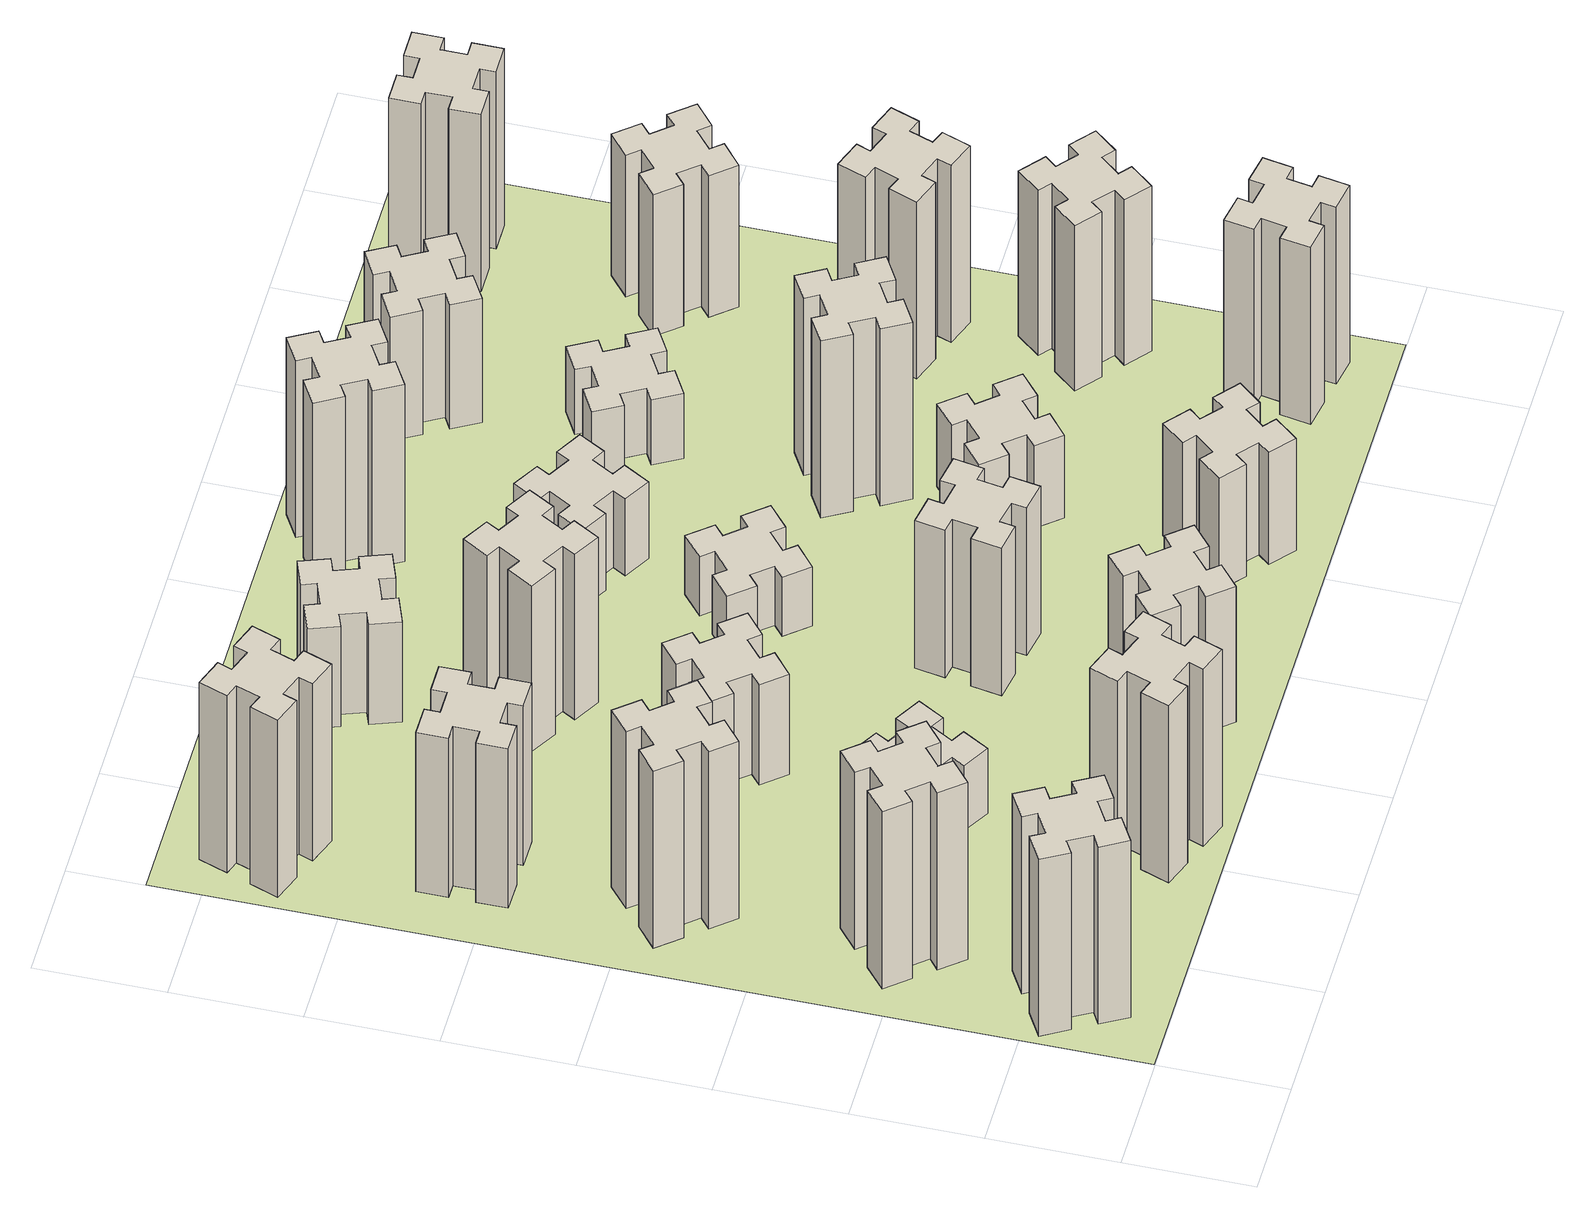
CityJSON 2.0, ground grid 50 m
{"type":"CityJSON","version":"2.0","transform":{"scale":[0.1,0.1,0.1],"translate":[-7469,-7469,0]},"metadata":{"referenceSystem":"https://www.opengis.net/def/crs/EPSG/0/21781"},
"CityObjects":{
"building1":{"type":"Building","attributes":{"class":"1000","function":"1000","usage":"1000","yearOfConstruction":2016,"roofType":"1000","measuredHeight":90,"storeysAboveGround":30,"storeysBelowGround":0},"geometry":[{"type":"Solid","lod":"1","boundaries":[[[[0,1,2,3,4,5,6,7,8,9,10,11,12,13,14,15,16,17,18,19]],[[17,16,20,21]],[[16,15,22,20]],[[15,14,23,22]],[[14,13,24,23]],[[13,12,25,24]],[[12,11,26,25]],[[11,10,27,26]],[[10,9,28,27]],[[9,8,29,28]],[[8,7,30,29]],[[7,6,31,30]],[[6,5,32,31]],[[5,4,33,32]],[[4,3,34,33]],[[3,2,35,34]],[[2,1,36,35]],[[1,0,37,36]],[[0,19,38,37]],[[19,18,39,38]],[[18,17,21,39]],[[24,25,26,27,28,29,30,31,32,33,34,35,36,37,38,39,21,20,22,23]]]]}]},
"building2":{"type":"Building","attributes":{"class":"1000","function":"1000","usage":"1000","yearOfConstruction":2016,"roofType":"1000","measuredHeight":90,"storeysAboveGround":30,"storeysBelowGround":0},"geometry":[{"type":"Solid","lod":"1","boundaries":[[[[40,41,42,43,44,45,46,47,48,49,50,51,52,53,54,55,56,57,58,59]],[[57,56,60,61]],[[56,55,62,60]],[[55,54,63,62]],[[54,53,64,63]],[[53,52,65,64]],[[52,51,66,65]],[[51,50,67,66]],[[50,49,68,67]],[[49,48,69,68]],[[48,47,70,69]],[[47,46,71,70]],[[46,45,72,71]],[[45,44,73,72]],[[44,43,74,73]],[[43,42,75,74]],[[42,41,76,75]],[[41,40,77,76]],[[40,59,78,77]],[[59,58,79,78]],[[58,57,61,79]],[[64,65,66,67,68,69,70,71,72,73,74,75,76,77,78,79,61,60,62,63]]]]}]},
"building3":{"type":"Building","attributes":{"class":"1000","function":"1000","usage":"1000","yearOfConstruction":2016,"roofType":"1000","measuredHeight":90,"storeysAboveGround":30,"storeysBelowGround":0},"geometry":[{"type":"Solid","lod":"1","boundaries":[[[[80,81,82,83,84,85,86,87,88,89,90,91,92,93,94,95,96,97,98,99]],[[97,96,100,101]],[[96,95,102,100]],[[95,94,103,102]],[[94,93,104,103]],[[93,92,105,104]],[[92,91,106,105]],[[91,90,107,106]],[[90,89,108,107]],[[89,88,109,108]],[[88,87,110,109]],[[87,86,111,110]],[[86,85,112,111]],[[85,84,113,112]],[[84,83,114,113]],[[83,82,115,114]],[[82,81,116,115]],[[81,80,117,116]],[[80,99,118,117]],[[99,98,119,118]],[[98,97,101,119]],[[104,105,106,107,108,109,110,111,112,113,114,115,116,117,118,119,101,100,102,103]]]]}]},
"building4":{"type":"Building","attributes":{"class":"1000","function":"1000","usage":"1000","yearOfConstruction":2016,"roofType":"1000","measuredHeight":81,"storeysAboveGround":30,"storeysBelowGround":0},"geometry":[{"type":"Solid","lod":"1","boundaries":[[[[120,121,122,123,124,125,126,127,128,129,130,131,132,133,134,135,136,137,138,139]],[[137,136,140,141]],[[136,135,142,140]],[[135,134,143,142]],[[134,133,144,143]],[[133,132,145,144]],[[132,131,146,145]],[[131,130,147,146]],[[130,129,148,147]],[[129,128,149,148]],[[128,127,150,149]],[[127,126,151,150]],[[126,125,152,151]],[[125,124,153,152]],[[124,123,154,153]],[[123,122,155,154]],[[122,121,156,155]],[[121,120,157,156]],[[120,139,158,157]],[[139,138,159,158]],[[138,137,141,159]],[[144,145,146,147,148,149,150,151,152,153,154,155,156,157,158,159,141,140,142,143]]]]}]},
"building5":{"type":"Building","attributes":{"class":"1000","function":"1000","usage":"1000","yearOfConstruction":2016,"roofType":"1000","measuredHeight":90,"storeysAboveGround":30,"storeysBelowGround":0},"geometry":[{"type":"Solid","lod":"1","boundaries":[[[[160,161,162,163,164,165,166,167,168,169,170,171,172,173,174,175,176,177,178,179]],[[177,176,180,181]],[[176,175,182,180]],[[175,174,183,182]],[[174,173,184,183]],[[173,172,185,184]],[[172,171,186,185]],[[171,170,187,186]],[[170,169,188,187]],[[169,168,189,188]],[[168,167,190,189]],[[167,166,191,190]],[[166,165,192,191]],[[165,164,193,192]],[[164,163,194,193]],[[163,162,195,194]],[[162,161,196,195]],[[161,160,197,196]],[[160,179,198,197]],[[179,178,199,198]],[[178,177,181,199]],[[184,185,186,187,188,189,190,191,192,193,194,195,196,197,198,199,181,180,182,183]]]]}]},
"building6":{"type":"Building","attributes":{"class":"1000","function":"1000","usage":"1000","yearOfConstruction":2016,"roofType":"1000","measuredHeight":90,"storeysAboveGround":30,"storeysBelowGround":0},"geometry":[{"type":"Solid","lod":"1","boundaries":[[[[200,201,202,203,204,205,206,207,208,209,210,211,212,213,214,215,216,217,218,219]],[[217,216,220,221]],[[216,215,222,220]],[[215,214,223,222]],[[214,213,224,223]],[[213,212,225,224]],[[212,211,226,225]],[[211,210,227,226]],[[210,209,228,227]],[[209,208,229,228]],[[208,207,230,229]],[[207,206,231,230]],[[206,205,232,231]],[[205,204,233,232]],[[204,203,234,233]],[[203,202,235,234]],[[202,201,236,235]],[[201,200,237,236]],[[200,219,238,237]],[[219,218,239,238]],[[218,217,221,239]],[[224,225,226,227,228,229,230,231,232,233,234,235,236,237,238,239,221,220,222,223]]]]}]},
"building7":{"type":"Building","attributes":{"class":"1000","function":"1000","usage":"1000","yearOfConstruction":2016,"roofType":"1000","measuredHeight":33,"storeysAboveGround":30,"storeysBelowGround":0},"geometry":[{"type":"Solid","lod":"1","boundaries":[[[[240,241,242,243,244,245,246,247,248,249,250,251,252,253,254,255,256,257,258,259]],[[257,256,260,261]],[[256,255,262,260]],[[255,254,263,262]],[[254,253,264,263]],[[253,252,265,264]],[[252,251,266,265]],[[251,250,267,266]],[[250,249,268,267]],[[249,248,269,268]],[[248,247,270,269]],[[247,246,271,270]],[[246,245,272,271]],[[245,244,273,272]],[[244,243,274,273]],[[243,242,275,274]],[[242,241,276,275]],[[241,240,277,276]],[[240,259,278,277]],[[259,258,279,278]],[[258,257,261,279]],[[264,265,266,267,268,269,270,271,272,273,274,275,276,277,278,279,261,260,262,263]]]]}]},
"building8":{"type":"Building","attributes":{"class":"1000","function":"1000","usage":"1000","yearOfConstruction":2016,"roofType":"1000","measuredHeight":51,"storeysAboveGround":30,"storeysBelowGround":0},"geometry":[{"type":"Solid","lod":"1","boundaries":[[[[280,281,282,283,284,285,286,287,288,289,290,291,292,293,294,295,296,297,298,299]],[[297,296,300,301]],[[296,295,302,300]],[[295,294,303,302]],[[294,293,304,303]],[[293,292,305,304]],[[292,291,306,305]],[[291,290,307,306]],[[290,289,308,307]],[[289,288,309,308]],[[288,287,310,309]],[[287,286,311,310]],[[286,285,312,311]],[[285,284,313,312]],[[284,283,314,313]],[[283,282,315,314]],[[282,281,316,315]],[[281,280,317,316]],[[280,299,318,317]],[[299,298,319,318]],[[298,297,301,319]],[[304,305,306,307,308,309,310,311,312,313,314,315,316,317,318,319,301,300,302,303]]]]}]},
"building9":{"type":"Building","attributes":{"class":"1000","function":"1000","usage":"1000","yearOfConstruction":2016,"roofType":"1000","measuredHeight":69,"storeysAboveGround":30,"storeysBelowGround":0},"geometry":[{"type":"Solid","lod":"1","boundaries":[[[[320,321,322,323,324,325,326,327,328,329,330,331,332,333,334,335,336,337,338,339]],[[337,336,340,341]],[[336,335,342,340]],[[335,334,343,342]],[[334,333,344,343]],[[333,332,345,344]],[[332,331,346,345]],[[331,330,347,346]],[[330,329,348,347]],[[329,328,349,348]],[[328,327,350,349]],[[327,326,351,350]],[[326,325,352,351]],[[325,324,353,352]],[[324,323,354,353]],[[323,322,355,354]],[[322,321,356,355]],[[321,320,357,356]],[[320,339,358,357]],[[339,338,359,358]],[[338,337,341,359]],[[344,345,346,347,348,349,350,351,352,353,354,355,356,357,358,359,341,340,342,343]]]]}]},
"building10":{"type":"Building","attributes":{"class":"1000","function":"1000","usage":"1000","yearOfConstruction":2016,"roofType":"1000","measuredHeight":84,"storeysAboveGround":30,"storeysBelowGround":0},"geometry":[{"type":"Solid","lod":"1","boundaries":[[[[360,361,362,363,364,365,366,367,368,369,370,371,372,373,374,375,376,377,378,379]],[[377,376,380,381]],[[376,375,382,380]],[[375,374,383,382]],[[374,373,384,383]],[[373,372,385,384]],[[372,371,386,385]],[[371,370,387,386]],[[370,369,388,387]],[[369,368,389,388]],[[368,367,390,389]],[[367,366,391,390]],[[366,365,392,391]],[[365,364,393,392]],[[364,363,394,393]],[[363,362,395,394]],[[362,361,396,395]],[[361,360,397,396]],[[360,379,398,397]],[[379,378,399,398]],[[378,377,381,399]],[[384,385,386,387,388,389,390,391,392,393,394,395,396,397,398,399,381,380,382,383]]]]}]},
"building11":{"type":"Building","attributes":{"class":"1000","function":"1000","usage":"1000","yearOfConstruction":2016,"roofType":"1000","measuredHeight":51,"storeysAboveGround":30,"storeysBelowGround":0},"geometry":[{"type":"Solid","lod":"1","boundaries":[[[[400,401,402,403,404,405,406,407,408,409,410,411,412,413,414,415,416,417,418,419]],[[417,416,420,421]],[[416,415,422,420]],[[415,414,423,422]],[[414,413,424,423]],[[413,412,425,424]],[[412,411,426,425]],[[411,410,427,426]],[[410,409,428,427]],[[409,408,429,428]],[[408,407,430,429]],[[407,406,431,430]],[[406,405,432,431]],[[405,404,433,432]],[[404,403,434,433]],[[403,402,435,434]],[[402,401,436,435]],[[401,400,437,436]],[[400,419,438,437]],[[419,418,439,438]],[[418,417,421,439]],[[424,425,426,427,428,429,430,431,432,433,434,435,436,437,438,439,421,420,422,423]]]]}]},
"building12":{"type":"Building","attributes":{"class":"1000","function":"1000","usage":"1000","yearOfConstruction":2016,"roofType":"1000","measuredHeight":75,"storeysAboveGround":30,"storeysBelowGround":0},"geometry":[{"type":"Solid","lod":"1","boundaries":[[[[440,441,442,443,444,445,446,447,448,449,450,451,452,453,454,455,456,457,458,459]],[[457,456,460,461]],[[456,455,462,460]],[[455,454,463,462]],[[454,453,464,463]],[[453,452,465,464]],[[452,451,466,465]],[[451,450,467,466]],[[450,449,468,467]],[[449,448,469,468]],[[448,447,470,469]],[[447,446,471,470]],[[446,445,472,471]],[[445,444,473,472]],[[444,443,474,473]],[[443,442,475,474]],[[442,441,476,475]],[[441,440,477,476]],[[440,459,478,477]],[[459,458,479,478]],[[458,457,461,479]],[[464,465,466,467,468,469,470,471,472,473,474,475,476,477,478,479,461,460,462,463]]]]}]},
"building13":{"type":"Building","attributes":{"class":"1000","function":"1000","usage":"1000","yearOfConstruction":2016,"roofType":"1000","measuredHeight":30,"storeysAboveGround":30,"storeysBelowGround":0},"geometry":[{"type":"Solid","lod":"1","boundaries":[[[[480,481,482,483,484,485,486,487,488,489,490,491,492,493,494,495,496,497,498,499]],[[497,496,500,501]],[[496,495,502,500]],[[495,494,503,502]],[[494,493,504,503]],[[493,492,505,504]],[[492,491,506,505]],[[491,490,507,506]],[[490,489,508,507]],[[489,488,509,508]],[[488,487,510,509]],[[487,486,511,510]],[[486,485,512,511]],[[485,484,513,512]],[[484,483,514,513]],[[483,482,515,514]],[[482,481,516,515]],[[481,480,517,516]],[[480,499,518,517]],[[499,498,519,518]],[[498,497,501,519]],[[504,505,506,507,508,509,510,511,512,513,514,515,516,517,518,519,501,500,502,503]]]]}]},
"building14":{"type":"Building","attributes":{"class":"1000","function":"1000","usage":"1000","yearOfConstruction":2016,"roofType":"1000","measuredHeight":57,"storeysAboveGround":30,"storeysBelowGround":0},"geometry":[{"type":"Solid","lod":"1","boundaries":[[[[520,521,522,523,524,525,526,527,528,529,530,531,532,533,534,535,536,537,538,539]],[[537,536,540,541]],[[536,535,542,540]],[[535,534,543,542]],[[534,533,544,543]],[[533,532,545,544]],[[532,531,546,545]],[[531,530,547,546]],[[530,529,548,547]],[[529,528,549,548]],[[528,527,550,549]],[[527,526,551,550]],[[526,525,552,551]],[[525,524,553,552]],[[524,523,554,553]],[[523,522,555,554]],[[522,521,556,555]],[[521,520,557,556]],[[520,539,558,557]],[[539,538,559,558]],[[538,537,541,559]],[[544,545,546,547,548,549,550,551,552,553,554,555,556,557,558,559,541,540,542,543]]]]}]},
"building15":{"type":"Building","attributes":{"class":"1000","function":"1000","usage":"1000","yearOfConstruction":2016,"roofType":"1000","measuredHeight":39,"storeysAboveGround":30,"storeysBelowGround":0},"geometry":[{"type":"Solid","lod":"1","boundaries":[[[[560,561,562,563,564,565,566,567,568,569,570,571,572,573,574,575,576,577,578,579]],[[577,576,580,581]],[[576,575,582,580]],[[575,574,583,582]],[[574,573,584,583]],[[573,572,585,584]],[[572,571,586,585]],[[571,570,587,586]],[[570,569,588,587]],[[569,568,589,588]],[[568,567,590,589]],[[567,566,591,590]],[[566,565,592,591]],[[565,564,593,592]],[[564,563,594,593]],[[563,562,595,594]],[[562,561,596,595]],[[561,560,597,596]],[[560,579,598,597]],[[579,578,599,598]],[[578,577,581,599]],[[584,585,586,587,588,589,590,591,592,593,594,595,596,597,598,599,581,580,582,583]]]]}]},
"building16":{"type":"Building","attributes":{"class":"1000","function":"1000","usage":"1000","yearOfConstruction":2016,"roofType":"1000","measuredHeight":90,"storeysAboveGround":30,"storeysBelowGround":0},"geometry":[{"type":"Solid","lod":"1","boundaries":[[[[600,601,602,603,604,605,606,607,608,609,610,611,612,613,614,615,616,617,618,619]],[[617,616,620,621]],[[616,615,622,620]],[[615,614,623,622]],[[614,613,624,623]],[[613,612,625,624]],[[612,611,626,625]],[[611,610,627,626]],[[610,609,628,627]],[[609,608,629,628]],[[608,607,630,629]],[[607,606,631,630]],[[606,605,632,631]],[[605,604,633,632]],[[604,603,634,633]],[[603,602,635,634]],[[602,601,636,635]],[[601,600,637,636]],[[600,619,638,637]],[[619,618,639,638]],[[618,617,621,639]],[[624,625,626,627,628,629,630,631,632,633,634,635,636,637,638,639,621,620,622,623]]]]}]},
"building17":{"type":"Building","attributes":{"class":"1000","function":"1000","usage":"1000","yearOfConstruction":2016,"roofType":"1000","measuredHeight":42,"storeysAboveGround":30,"storeysBelowGround":0},"geometry":[{"type":"Solid","lod":"1","boundaries":[[[[640,641,642,643,644,645,646,647,648,649,650,651,652,653,654,655,656,657,658,659]],[[657,656,660,661]],[[656,655,662,660]],[[655,654,663,662]],[[654,653,664,663]],[[653,652,665,664]],[[652,651,666,665]],[[651,650,667,666]],[[650,649,668,667]],[[649,648,669,668]],[[648,647,670,669]],[[647,646,671,670]],[[646,645,672,671]],[[645,644,673,672]],[[644,643,674,673]],[[643,642,675,674]],[[642,641,676,675]],[[641,640,677,676]],[[640,659,678,677]],[[659,658,679,678]],[[658,657,661,679]],[[664,665,666,667,668,669,670,671,672,673,674,675,676,677,678,679,661,660,662,663]]]]}]},
"building18":{"type":"Building","attributes":{"class":"1000","function":"1000","usage":"1000","yearOfConstruction":2016,"roofType":"1000","measuredHeight":90,"storeysAboveGround":30,"storeysBelowGround":0},"geometry":[{"type":"Solid","lod":"1","boundaries":[[[[680,681,682,683,684,685,686,687,688,689,690,691,692,693,694,695,696,697,698,699]],[[697,696,700,701]],[[696,695,702,700]],[[695,694,703,702]],[[694,693,704,703]],[[693,692,705,704]],[[692,691,706,705]],[[691,690,707,706]],[[690,689,708,707]],[[689,688,709,708]],[[688,687,710,709]],[[687,686,711,710]],[[686,685,712,711]],[[685,684,713,712]],[[684,683,714,713]],[[683,682,715,714]],[[682,681,716,715]],[[681,680,717,716]],[[680,699,718,717]],[[699,698,719,718]],[[698,697,701,719]],[[704,705,706,707,708,709,710,711,712,713,714,715,716,717,718,719,701,700,702,703]]]]}]},
"building19":{"type":"Building","attributes":{"class":"1000","function":"1000","usage":"1000","yearOfConstruction":2016,"roofType":"1000","measuredHeight":33,"storeysAboveGround":30,"storeysBelowGround":0},"geometry":[{"type":"Solid","lod":"1","boundaries":[[[[720,721,722,723,724,725,726,727,728,729,730,731,732,733,734,735,736,737,738,739]],[[737,736,740,741]],[[736,735,742,740]],[[735,734,743,742]],[[734,733,744,743]],[[733,732,745,744]],[[732,731,746,745]],[[731,730,747,746]],[[730,729,748,747]],[[729,728,749,748]],[[728,727,750,749]],[[727,726,751,750]],[[726,725,752,751]],[[725,724,753,752]],[[724,723,754,753]],[[723,722,755,754]],[[722,721,756,755]],[[721,720,757,756]],[[720,739,758,757]],[[739,738,759,758]],[[738,737,741,759]],[[744,745,746,747,748,749,750,751,752,753,754,755,756,757,758,759,741,740,742,743]]]]}]},
"building20":{"type":"Building","attributes":{"class":"1000","function":"1000","usage":"1000","yearOfConstruction":2016,"roofType":"1000","measuredHeight":90,"storeysAboveGround":30,"storeysBelowGround":0},"geometry":[{"type":"Solid","lod":"1","boundaries":[[[[760,761,762,763,764,765,766,767,768,769,770,771,772,773,774,775,776,777,778,779]],[[777,776,780,781]],[[776,775,782,780]],[[775,774,783,782]],[[774,773,784,783]],[[773,772,785,784]],[[772,771,786,785]],[[771,770,787,786]],[[770,769,788,787]],[[769,768,789,788]],[[768,767,790,789]],[[767,766,791,790]],[[766,765,792,791]],[[765,764,793,792]],[[764,763,794,793]],[[763,762,795,794]],[[762,761,796,795]],[[761,760,797,796]],[[760,779,798,797]],[[779,778,799,798]],[[778,777,781,799]],[[784,785,786,787,788,789,790,791,792,793,794,795,796,797,798,799,781,780,782,783]]]]}]},
"building21":{"type":"Building","attributes":{"class":"1000","function":"1000","usage":"1000","yearOfConstruction":2016,"roofType":"1000","measuredHeight":63,"storeysAboveGround":30,"storeysBelowGround":0},"geometry":[{"type":"Solid","lod":"1","boundaries":[[[[800,801,802,803,804,805,806,807,808,809,810,811,812,813,814,815,816,817,818,819]],[[817,816,820,821]],[[816,815,822,820]],[[815,814,823,822]],[[814,813,824,823]],[[813,812,825,824]],[[812,811,826,825]],[[811,810,827,826]],[[810,809,828,827]],[[809,808,829,828]],[[808,807,830,829]],[[807,806,831,830]],[[806,805,832,831]],[[805,804,833,832]],[[804,803,834,833]],[[803,802,835,834]],[[802,801,836,835]],[[801,800,837,836]],[[800,819,838,837]],[[819,818,839,838]],[[818,817,821,839]],[[824,825,826,827,828,829,830,831,832,833,834,835,836,837,838,839,821,820,822,823]]]]}]},
"building22":{"type":"Building","attributes":{"class":"1000","function":"1000","usage":"1000","yearOfConstruction":2016,"roofType":"1000","measuredHeight":84,"storeysAboveGround":30,"storeysBelowGround":0},"geometry":[{"type":"Solid","lod":"1","boundaries":[[[[840,841,842,843,844,845,846,847,848,849,850,851,852,853,854,855,856,857,858,859]],[[857,856,860,861]],[[856,855,862,860]],[[855,854,863,862]],[[854,853,864,863]],[[853,852,865,864]],[[852,851,866,865]],[[851,850,867,866]],[[850,849,868,867]],[[849,848,869,868]],[[848,847,870,869]],[[847,846,871,870]],[[846,845,872,871]],[[845,844,873,872]],[[844,843,874,873]],[[843,842,875,874]],[[842,841,876,875]],[[841,840,877,876]],[[840,859,878,877]],[[859,858,879,878]],[[858,857,861,879]],[[864,865,866,867,868,869,870,871,872,873,874,875,876,877,878,879,861,860,862,863]]]]}]},
"building23":{"type":"Building","attributes":{"class":"1000","function":"1000","usage":"1000","yearOfConstruction":2016,"roofType":"1000","measuredHeight":90,"storeysAboveGround":30,"storeysBelowGround":0},"geometry":[{"type":"Solid","lod":"1","boundaries":[[[[880,881,882,883,884,885,886,887,888,889,890,891,892,893,894,895,896,897,898,899]],[[897,896,900,901]],[[896,895,902,900]],[[895,894,903,902]],[[894,893,904,903]],[[893,892,905,904]],[[892,891,906,905]],[[891,890,907,906]],[[890,889,908,907]],[[889,888,909,908]],[[888,887,910,909]],[[887,886,911,910]],[[886,885,912,911]],[[885,884,913,912]],[[884,883,914,913]],[[883,882,915,914]],[[882,881,916,915]],[[881,880,917,916]],[[880,899,918,917]],[[899,898,919,918]],[[898,897,901,919]],[[904,905,906,907,908,909,910,911,912,913,914,915,916,917,918,919,901,900,902,903]]]]}]},
"building24":{"type":"Building","attributes":{"class":"1000","function":"1000","usage":"1000","yearOfConstruction":2016,"roofType":"1000","measuredHeight":72,"storeysAboveGround":30,"storeysBelowGround":0},"geometry":[{"type":"Solid","lod":"1","boundaries":[[[[920,921,922,923,924,925,926,927,928,929,930,931,932,933,934,935,936,937,938,939]],[[937,936,940,941]],[[936,935,942,940]],[[935,934,943,942]],[[934,933,944,943]],[[933,932,945,944]],[[932,931,946,945]],[[931,930,947,946]],[[930,929,948,947]],[[929,928,949,948]],[[928,927,950,949]],[[927,926,951,950]],[[926,925,952,951]],[[925,924,953,952]],[[924,923,954,953]],[[923,922,955,954]],[[922,921,956,955]],[[921,920,957,956]],[[920,939,958,957]],[[939,938,959,958]],[[938,937,941,959]],[[944,945,946,947,948,949,950,951,952,953,954,955,956,957,958,959,941,940,942,943]]]]}]},
"building25":{"type":"Building","attributes":{"class":"1000","function":"1000","usage":"1000","yearOfConstruction":2016,"roofType":"1000","measuredHeight":90,"storeysAboveGround":30,"storeysBelowGround":0},"geometry":[{"type":"Solid","lod":"1","boundaries":[[[[960,961,962,963,964,965,966,967,968,969,970,971,972,973,974,975,976,977,978,979]],[[977,976,980,981]],[[976,975,982,980]],[[975,974,983,982]],[[974,973,984,983]],[[973,972,985,984]],[[972,971,986,985]],[[971,970,987,986]],[[970,969,988,987]],[[969,968,989,988]],[[968,967,990,989]],[[967,966,991,990]],[[966,965,992,991]],[[965,964,993,992]],[[964,963,994,993]],[[963,962,995,994]],[[962,961,996,995]],[[961,960,997,996]],[[960,979,998,997]],[[979,978,999,998]],[[978,977,981,999]],[[984,985,986,987,988,989,990,991,992,993,994,995,996,997,998,999,981,980,982,983]]]]}]},
"landuse1":{"type":"LandUse","attributes":{"name":"plot1","function":"1010"},"geometry":[{"type":"MultiSurface","lod":"1","boundaries":[[[1000,1001,1002,1003]]]}]}
},
"vertices":[
[287,255,0],[374,305,0],[404,253,0],[508,313,0],[448,417,0],[396,387,0],[346,474,0],[398,504,0],[338,608,0],[234,548,0],[264,496,0],[177,446,0],[147,498,0],[43,438,0],[103,334,0],[155,364,0],[205,277,0],[153,247,0],[213,143,0],[317,203,0],[205,277,900],[153,247,900],[155,364,900],[103,334,900],[43,438,900],[147,498,900],[177,446,900],[264,496,900],[234,548,900],[338,608,900],[398,504,900],[346,474,900],[396,387,900],[448,417,900],[508,313,900],[404,253,900],[374,305,900],[287,255,900],[317,203,900],[213,143,900],
[492,1048,0],[427,1124,0],[473,1163,0],[396,1255,0],[304,1178,0],[343,1132,0],[266,1067,0],[228,1113,0],[136,1036,0],[213,944,0],[259,983,0],[323,906,0],[277,868,0],[354,776,0],[446,853,0],[408,899,0],[484,963,0],[523,917,0],[615,994,0],[538,1086,0],[484,963,900],[523,917,900],[408,899,900],[446,853,900],[354,776,900],[277,868,900],[323,906,900],[259,983,900],[213,944,900],[136,1036,900],[228,1113,900],[266,1067,900],[343,1132,900],[304,1178,900],[396,1255,900],[473,1163,900],[427,1124,900],[492,1048,900],[538,1086,900],[615,994,900],
[492,1888,0],[427,1964,0],[473,2003,0],[396,2095,0],[304,2018,0],[343,1972,0],[266,1907,0],[228,1953,0],[136,1876,0],[213,1784,0],[259,1823,0],[323,1746,0],[277,1708,0],[354,1616,0],[446,1693,0],[408,1739,0],[484,1803,0],[523,1757,0],[615,1834,0],[538,1926,0],[484,1803,900],[523,1757,900],[408,1739,900],[446,1693,900],[354,1616,900],[277,1708,900],[323,1746,900],[259,1823,900],[213,1784,900],[136,1876,900],[228,1953,900],[266,1907,900],[343,1972,900],[304,2018,900],[396,2095,900],[473,2003,900],[427,1964,900],[492,1888,900],[538,1926,900],[615,1834,900],
[485,2545,0],[485,2645,0],[545,2645,0],[545,2765,0],[425,2765,0],[425,2705,0],[325,2705,0],[325,2765,0],[205,2765,0],[205,2645,0],[265,2645,0],[265,2545,0],[205,2545,0],[205,2425,0],[325,2425,0],[325,2485,0],[425,2485,0],[425,2425,0],[545,2425,0],[545,2545,0],[425,2485,810],[425,2425,810],[325,2485,810],[325,2425,810],[205,2425,810],[205,2545,810],[265,2545,810],[265,2645,810],[205,2645,810],[205,2765,810],[325,2765,810],[325,2705,810],[425,2705,810],[425,2765,810],[545,2765,810],[545,2645,810],[485,2645,810],[485,2545,810],[545,2545,810],[545,2425,810],
[1029,360,0],[995,266,0],[939,287,0],[897,174,0],[1010,133,0],[1031,189,0],[1125,155,0],[1104,99,0],[1217,57,0],[1258,170,0],[1202,191,0],[1236,285,0],[1292,264,0],[1333,377,0],[1220,418,0],[1200,362,0],[1106,396,0],[1127,452,0],[1014,493,0],[973,380,0],[1106,396,900],[1127,452,900],[1200,362,900],[1220,418,900],[1333,377,900],[1292,264,900],[1236,285,900],[1202,191,900],[1258,170,900],[1217,57,900],[1104,99,900],[1125,155,900],[1031,189,900],[1010,133,900],[897,174,900],[939,287,900],[995,266,900],[1029,360,900],[973,380,900],[1014,493,900],
[189,3420,0],[155,3326,0],[99,3347,0],[57,3234,0],[170,3193,0],[191,3249,0],[285,3215,0],[264,3159,0],[377,3117,0],[418,3230,0],[362,3251,0],[396,3345,0],[452,3324,0],[493,3437,0],[380,3478,0],[360,3422,0],[266,3456,0],[287,3512,0],[174,3553,0],[133,3440,0],[266,3456,900],[287,3512,900],[360,3422,900],[380,3478,900],[493,3437,900],[452,3324,900],[396,3345,900],[362,3251,900],[418,3230,900],[377,3117,900],[264,3159,900],[285,3215,900],[191,3249,900],[170,3193,900],[57,3234,900],[99,3347,900],[155,3326,900],[189,3420,900],[133,3440,900],[174,3553,900],
[1086,1017,0],[1136,1104,0],[1188,1074,0],[1248,1178,0],[1144,1238,0],[1114,1186,0],[1027,1236,0],[1057,1288,0],[953,1348,0],[893,1244,0],[945,1214,0],[895,1127,0],[843,1157,0],[783,1053,0],[887,993,0],[917,1045,0],[1004,995,0],[974,943,0],[1078,883,0],[1138,987,0],[1004,995,330],[974,943,330],[917,1045,330],[887,993,330],[783,1053,330],[843,1157,330],[895,1127,330],[945,1214,330],[893,1244,330],[953,1348,330],[1057,1288,330],[1027,1236,330],[1114,1186,330],[1144,1238,330],[1248,1178,330],[1188,1074,330],[1136,1104,330],[1086,1017,330],[1138,987,330],[1078,883,330],
[1083,1972,0],[1006,1907,0],[968,1953,0],[876,1876,0],[953,1784,0],[999,1823,0],[1063,1746,0],[1017,1708,0],[1094,1616,0],[1186,1693,0],[1148,1739,0],[1224,1803,0],[1263,1757,0],[1355,1834,0],[1278,1926,0],[1232,1888,0],[1167,1964,0],[1213,2003,0],[1136,2095,0],[1044,2018,0],[1167,1964,510],[1213,2003,510],[1232,1888,510],[1278,1926,510],[1355,1834,510],[1263,1757,510],[1224,1803,510],[1148,1739,510],[1186,1693,510],[1094,1616,510],[1017,1708,510],[1063,1746,510],[999,1823,510],[953,1784,510],[876,1876,510],[968,1953,510],[1006,1907,510],[1083,1972,510],[1044,2018,510],[1136,2095,510],
[1639,343,0],[1703,266,0],[1657,228,0],[1734,136,0],[1826,213,0],[1788,259,0],[1864,323,0],[1903,277,0],[1995,354,0],[1918,446,0],[1872,408,0],[1807,484,0],[1853,523,0],[1776,615,0],[1684,538,0],[1723,492,0],[1646,427,0],[1608,473,0],[1516,396,0],[1593,304,0],[1646,427,690],[1608,473,690],[1723,492,690],[1684,538,690],[1776,615,690],[1853,523,690],[1807,484,690],[1872,408,690],[1918,446,690],[1995,354,690],[1903,277,690],[1864,323,690],[1788,259,690],[1826,213,690],[1734,136,690],[1657,228,690],[1703,266,690],[1639,343,690],[1593,304,690],[1516,396,690],
[1314,2666,0],[1227,2716,0],[1257,2768,0],[1153,2828,0],[1093,2724,0],[1145,2694,0],[1095,2607,0],[1043,2637,0],[983,2533,0],[1087,2473,0],[1117,2525,0],[1204,2475,0],[1174,2423,0],[1278,2363,0],[1338,2467,0],[1286,2497,0],[1336,2584,0],[1388,2554,0],[1448,2658,0],[1344,2718,0],[1336,2584,840],[1388,2554,840],[1286,2497,840],[1338,2467,840],[1278,2363,840],[1174,2423,840],[1204,2475,840],[1117,2525,840],[1087,2473,840],[983,2533,840],[1043,2637,840],[1095,2607,840],[1145,2694,840],[1093,2724,840],[1153,2828,840],[1257,2768,840],[1227,2716,840],[1314,2666,840],[1344,2718,840],[1448,2658,840],
[1125,3356,0],[1031,3322,0],[1010,3378,0],[897,3337,0],[939,3224,0],[995,3245,0],[1029,3151,0],[973,3130,0],[1014,3017,0],[1127,3059,0],[1106,3115,0],[1200,3149,0],[1220,3093,0],[1333,3134,0],[1292,3247,0],[1236,3226,0],[1202,3320,0],[1258,3340,0],[1217,3453,0],[1104,3412,0],[1202,3320,510],[1258,3340,510],[1236,3226,510],[1292,3247,510],[1333,3134,510],[1220,3093,510],[1200,3149,510],[1106,3115,510],[1127,3059,510],[1014,3017,510],[973,3130,510],[1029,3151,510],[995,3245,510],[939,3224,510],[897,3337,510],[1010,3378,510],[1031,3322,510],[1125,3356,510],[1104,3412,510],[1217,3453,510],
[1955,1047,0],[1972,1145,0],[2031,1135,0],[2052,1253,0],[1934,1274,0],[1924,1215,0],[1825,1232,0],[1836,1291,0],[1717,1312,0],[1697,1194,0],[1756,1184,0],[1738,1085,0],[1679,1096,0],[1658,977,0],[1777,957,0],[1787,1016,0],[1885,998,0],[1875,939,0],[1993,918,0],[2014,1037,0],[1885,998,750],[1875,939,750],[1787,1016,750],[1777,957,750],[1658,977,750],[1679,1096,750],[1738,1085,750],[1756,1184,750],[1697,1194,750],[1717,1312,750],[1836,1291,750],[1825,1232,750],[1924,1215,750],[1934,1274,750],[2052,1253,750],[2031,1135,750],[1972,1145,750],[1955,1047,750],[2014,1037,750],[1993,918,750],
[1972,1988,0],[1907,2064,0],[1953,2103,0],[1876,2195,0],[1784,2118,0],[1823,2072,0],[1746,2007,0],[1708,2053,0],[1616,1976,0],[1693,1884,0],[1739,1923,0],[1803,1846,0],[1757,1808,0],[1834,1716,0],[1926,1793,0],[1888,1839,0],[1964,1903,0],[2003,1857,0],[2095,1934,0],[2018,2026,0],[1964,1903,300],[2003,1857,300],[1888,1839,300],[1926,1793,300],[1834,1716,300],[1757,1808,300],[1803,1846,300],[1739,1923,300],[1693,1884,300],[1616,1976,300],[1708,2053,300],[1746,2007,300],[1823,2072,300],[1784,2118,300],[1876,2195,300],[1953,2103,300],[1907,2064,300],[1972,1988,300],[2018,2026,300],[2095,1934,300],
[2486,323,0],[2563,259,0],[2524,213,0],[2616,136,0],[2693,228,0],[2647,266,0],[2712,343,0],[2758,304,0],[2835,396,0],[2743,473,0],[2704,427,0],[2628,492,0],[2666,538,0],[2574,615,0],[2497,523,0],[2543,484,0],[2479,408,0],[2433,446,0],[2356,354,0],[2448,277,0],[2479,408,570],[2433,446,570],[2543,484,570],[2497,523,570],[2574,615,570],[2666,538,570],[2628,492,570],[2704,427,570],[2743,473,570],[2835,396,570],[2758,304,570],[2712,343,570],[2647,266,570],[2693,228,570],[2616,136,570],[2524,213,570],[2563,259,570],[2486,323,570],[2448,277,570],[2356,354,570],
[2026,2497,0],[2076,2584,0],[2128,2554,0],[2188,2658,0],[2084,2718,0],[2054,2666,0],[1967,2716,0],[1997,2768,0],[1893,2828,0],[1833,2724,0],[1885,2694,0],[1835,2607,0],[1783,2637,0],[1723,2533,0],[1827,2473,0],[1857,2525,0],[1944,2475,0],[1914,2423,0],[2018,2363,0],[2078,2467,0],[1944,2475,390],[1914,2423,390],[1857,2525,390],[1827,2473,390],[1723,2533,390],[1783,2637,390],[1835,2607,390],[1885,2694,390],[1833,2724,390],[1893,2828,390],[1997,2768,390],[1967,2716,390],[2054,2666,390],[2084,2718,390],[2188,2658,390],[2128,2554,390],[2076,2584,390],[2026,2497,390],[2078,2467,390],[2018,2363,390],
[1844,3556,0],[1757,3506,0],[1727,3558,0],[1623,3498,0],[1683,3394,0],[1735,3424,0],[1785,3337,0],[1733,3307,0],[1793,3203,0],[1897,3263,0],[1867,3315,0],[1954,3365,0],[1984,3313,0],[2088,3373,0],[2028,3477,0],[1976,3447,0],[1926,3534,0],[1978,3564,0],[1918,3668,0],[1814,3608,0],[1926,3534,900],[1978,3564,900],[1976,3447,900],[2028,3477,900],[2088,3373,900],[1984,3313,900],[1954,3365,900],[1867,3315,900],[1897,3263,900],[1793,3203,900],[1733,3307,900],[1785,3337,900],[1735,3424,900],[1683,3394,900],[1623,3498,900],[1727,3558,900],[1757,3506,900],[1844,3556,900],[1814,3608,900],[1918,3668,900],
[2563,1332,0],[2486,1267,0],[2448,1313,0],[2356,1236,0],[2433,1144,0],[2479,1183,0],[2543,1106,0],[2497,1068,0],[2574,976,0],[2666,1053,0],[2628,1099,0],[2704,1163,0],[2743,1117,0],[2835,1194,0],[2758,1286,0],[2712,1248,0],[2647,1324,0],[2693,1363,0],[2616,1455,0],[2524,1378,0],[2647,1324,420],[2693,1363,420],[2712,1248,420],[2758,1286,420],[2835,1194,420],[2743,1117,420],[2704,1163,420],[2628,1099,420],[2666,1053,420],[2574,976,420],[2497,1068,420],[2543,1106,420],[2479,1183,420],[2433,1144,420],[2356,1236,420],[2448,1313,420],[2486,1267,420],[2563,1332,420],[2524,1378,420],[2616,1455,420],
[2475,1744,0],[2525,1657,0],[2473,1627,0],[2533,1523,0],[2637,1583,0],[2607,1635,0],[2694,1685,0],[2724,1633,0],[2828,1693,0],[2768,1797,0],[2716,1767,0],[2666,1854,0],[2718,1884,0],[2658,1988,0],[2554,1928,0],[2584,1876,0],[2497,1826,0],[2467,1878,0],[2363,1818,0],[2423,1714,0],[2497,1826,900],[2467,1878,900],[2584,1876,900],[2554,1928,900],[2658,1988,900],[2718,1884,900],[2666,1854,900],[2716,1767,900],[2768,1797,900],[2828,1693,900],[2724,1633,900],[2694,1685,900],[2607,1635,900],[2637,1583,900],[2533,1523,900],[2473,1627,900],[2525,1657,900],[2475,1744,900],[2423,1714,900],[2363,1818,900],
[2475,2584,0],[2525,2497,0],[2473,2467,0],[2533,2363,0],[2637,2423,0],[2607,2475,0],[2694,2525,0],[2724,2473,0],[2828,2533,0],[2768,2637,0],[2716,2607,0],[2666,2694,0],[2718,2724,0],[2658,2828,0],[2554,2768,0],[2584,2716,0],[2497,2666,0],[2467,2718,0],[2363,2658,0],[2423,2554,0],[2497,2666,330],[2467,2718,330],[2584,2716,330],[2554,2768,330],[2658,2828,330],[2718,2724,330],[2666,2694,330],[2716,2607,330],[2768,2637,330],[2828,2533,330],[2724,2473,330],[2694,2525,330],[2607,2475,330],[2637,2423,330],[2533,2363,330],[2473,2467,330],[2525,2497,330],[2475,2584,330],[2423,2554,330],[2363,2658,330],
[3504,475,0],[3405,492,0],[3416,551,0],[3297,572,0],[3277,454,0],[3336,444,0],[3318,345,0],[3259,356,0],[3238,237,0],[3357,217,0],[3367,276,0],[3465,258,0],[3455,199,0],[3573,178,0],[3594,297,0],[3535,307,0],[3552,405,0],[3611,395,0],[3632,513,0],[3514,534,0],[3552,405,900],[3611,395,900],[3535,307,900],[3594,297,900],[3573,178,900],[3455,199,900],[3465,258,900],[3367,276,900],[3357,217,900],[3238,237,900],[3259,356,900],[3318,345,900],[3336,444,900],[3277,454,900],[3297,572,900],[3416,551,900],[3405,492,900],[3504,475,900],[3514,534,900],[3632,513,900],
[2716,3347,0],[2666,3434,0],[2718,3464,0],[2658,3568,0],[2554,3508,0],[2584,3456,0],[2497,3406,0],[2467,3458,0],[2363,3398,0],[2423,3294,0],[2475,3324,0],[2525,3237,0],[2473,3207,0],[2533,3103,0],[2637,3163,0],[2607,3215,0],[2694,3265,0],[2724,3213,0],[2828,3273,0],[2768,3377,0],[2694,3265,630],[2724,3213,630],[2607,3215,630],[2637,3163,630],[2533,3103,630],[2473,3207,630],[2525,3237,630],[2475,3324,630],[2423,3294,630],[2363,3398,630],[2467,3458,630],[2497,3406,630],[2584,3456,630],[2554,3508,630],[2658,3568,630],[2718,3464,630],[2666,3434,630],[2716,3347,630],[2768,3377,630],[2828,3273,630],
[3487,1006,0],[3552,1083,0],[3598,1044,0],[3675,1136,0],[3583,1213,0],[3544,1167,0],[3468,1232,0],[3506,1278,0],[3414,1355,0],[3337,1263,0],[3383,1224,0],[3319,1148,0],[3273,1186,0],[3196,1094,0],[3288,1017,0],[3326,1063,0],[3403,999,0],[3364,953,0],[3456,876,0],[3533,968,0],[3403,999,840],[3364,953,840],[3326,1063,840],[3288,1017,840],[3196,1094,840],[3273,1186,840],[3319,1148,840],[3383,1224,840],[3337,1263,840],[3414,1355,840],[3506,1278,840],[3468,1232,840],[3544,1167,840],[3583,1213,840],[3675,1136,840],[3598,1044,840],[3552,1083,840],[3487,1006,840],[3533,968,840],[3456,876,840],
[3422,1671,0],[3456,1765,0],[3512,1744,0],[3553,1857,0],[3440,1898,0],[3420,1842,0],[3326,1876,0],[3347,1932,0],[3234,1973,0],[3193,1860,0],[3249,1840,0],[3215,1746,0],[3159,1767,0],[3117,1654,0],[3230,1613,0],[3251,1669,0],[3345,1635,0],[3324,1579,0],[3437,1537,0],[3478,1650,0],[3345,1635,900],[3324,1579,900],[3251,1669,900],[3230,1613,900],[3117,1654,900],[3159,1767,900],[3215,1746,900],[3249,1840,900],[3193,1860,900],[3234,1973,900],[3347,1932,900],[3326,1876,900],[3420,1842,900],[3440,1898,900],[3553,1857,900],[3512,1744,900],[3456,1765,900],[3422,1671,900],[3478,1650,900],[3437,1537,900],
[3219,2563,0],[3283,2486,0],[3237,2448,0],[3314,2356,0],[3406,2433,0],[3368,2479,0],[3444,2543,0],[3483,2497,0],[3575,2574,0],[3498,2666,0],[3452,2628,0],[3387,2704,0],[3433,2743,0],[3356,2835,0],[3264,2758,0],[3303,2712,0],[3226,2647,0],[3188,2693,0],[3096,2616,0],[3173,2524,0],[3226,2647,720],[3188,2693,720],[3303,2712,720],[3264,2758,720],[3356,2835,720],[3433,2743,720],[3387,2704,720],[3452,2628,720],[3498,2666,720],[3575,2574,720],[3483,2497,720],[3444,2543,720],[3368,2479,720],[3406,2433,720],[3314,2356,720],[3237,2448,720],[3283,2486,720],[3219,2563,720],[3173,2524,720],[3096,2616,720],
[3285,3325,0],[3385,3325,0],[3385,3265,0],[3505,3265,0],[3505,3385,0],[3445,3385,0],[3445,3485,0],[3505,3485,0],[3505,3605,0],[3385,3605,0],[3385,3545,0],[3285,3545,0],[3285,3605,0],[3165,3605,0],[3165,3485,0],[3225,3485,0],[3225,3385,0],[3165,3385,0],[3165,3265,0],[3285,3265,0],[3225,3385,900],[3165,3385,900],[3225,3485,900],[3165,3485,900],[3165,3605,900],[3285,3605,900],[3285,3545,900],[3385,3545,900],[3385,3605,900],[3505,3605,900],[3505,3485,900],[3445,3485,900],[3445,3385,900],[3505,3385,900],[3505,3265,900],[3385,3265,900],[3385,3325,900],[3285,3325,900],[3285,3265,900],[3165,3265,900],
[5,3705,0],[3705,3705,0],[3705,5,0],[5,5,0]
]}
